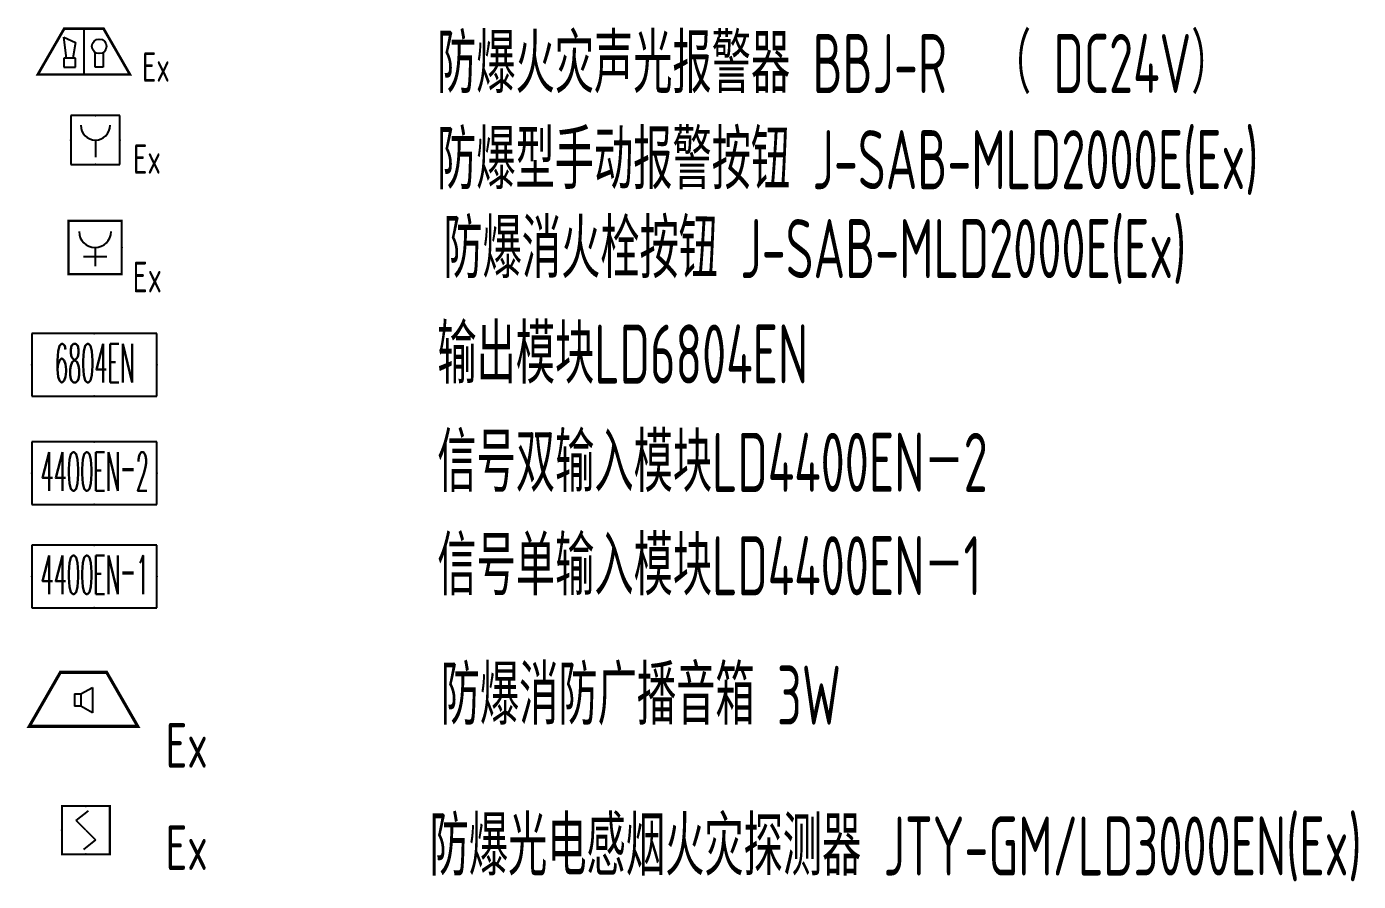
# Model space of a CAD drawing. Extents: x 1151645 to 1632247, y -116298 to 25377.
# Drawn here: x 1382203 to 1390834, y -13068 to -7533 of the extents above; entities that cross this region are included whole.
import ezdxf
from ezdxf.enums import TextEntityAlignment as Align

# ---------------------------------------------------------------- set-up
doc = ezdxf.new("R2010")
doc.units = 0
doc.header["$LTSCALE"] = 1000
doc.header["$MEASUREMENT"] = 0
doc.layers.get('0').update_dxf_attribs({"linetype": 'CONTINUOUS'})
doc.layers.add('EQUIP-消防', color=3, linetype='CONTINUOUS')
doc.layers.add('电信', color=7, linetype='CONTINUOUS')
doc.styles.add('_TEL_DIM', font='SIMPLEX', dxfattribs={"width": 0.8, "height": 3.5, "bigfont": 'HZTXT'})
doc.styles.add('SCEI', font='sceie.shx', dxfattribs={"width": 0.75, "bigfont": 'sceic.shx'})
doc.styles.add('sceie', font='sceie.shx', dxfattribs={"width": 0.7, "bigfont": 'sceic.shx'})
doc.styles.get("Standard").update_dxf_attribs({"font": 'GBENOR', "bigfont": 'GBCBIG'})

# ---------------------------------------------------------------- blocks, each defined once
blk = doc.blocks.new('$equip$00001601')
for p, q in [((0.5, 0), (-0.5, 0)), ((-0.5, 0), (-0.5, -1)), ((0.5, -1), (0.5, 0)), ((0, -0.5), (0, -0.85)), ((-0.5, -1), (0.5, -1))]:
    blk.add_line(p, q)
blk.add_arc((0, -0.2), 0.3, 180, 0)
for p in [(0, 0), (-0.5, -0.5), (0.5, -0.5), (0, -1)]:
    blk.add_point(p)
at = {"flags": 9}
blk.add_attdef('A', (0, 0), '', height=0.00002, dxfattribs=at)
blk.add_attdef('B', text='', height=0.4, dxfattribs=at).set_placement((0.784, -0.7), align=Align.MIDDLE_CENTER)
blk = doc.blocks.new('$equip$00002679')
for p, q in [((-0.3, 0.699), (-0.703, 0)), ((0.3, 0.699), (-0.3, 0.699)), ((0.3, 0.699), (-0.3, 0.699)), ((0, 0.699), (0, 0)), ((0.703, 0), (0.3, 0.699)), ((-0.264, 0.249), (-0.304, 0.569)), ((-0.304, 0.569), (-0.128, 0.489)), ((-0.128, 0.489), (-0.168, 0.249)), ((-0.304, 0.249), (-0.304, 0.113)), ((-0.128, 0.249), (-0.304, 0.249)), ((-0.128, 0.113), (-0.128, 0.249)), ((0.174, 0.11), (0.174, 0.338)), ((0.294, 0.338), (0.294, 0.11)), ((-0.703, 0), (0.703, 0)), ((-0.304, 0.113), (-0.128, 0.113)), ((0.294, 0.11), (0.174, 0.11))]:
    blk.add_line(p, q)
at = {"const_width": 0.04}
for points in [[(-0.299, 0.699), (0.301, 0.699), (0.703, 0), (-0.702, 0), (-0.299, 0.699), (0.301, 0.699)], [(-0.3, 0.699), (0.3, 0.699), (0.703, 0), (-0.703, 0), (-0.3, 0.699), (0.3, 0.699)]]:
    blk.add_lwpolyline(points, dxfattribs=at)
blk.add_circle((0.234, 0.43), 0.111)
for p in [(0, 0.699), (-0.501, 0.349), (0.502, 0.349), (0, 0)]:
    blk.add_point(p)
at = {"color": 7, "flags": 1}
for tag, height, p in [('B', 0.4, (0.961, 0.299)), ('A', 0.00002, (0, 0))]:
    blk.add_attdef(tag, text='', height=height, dxfattribs=at).set_placement(p, align=Align.MIDDLE_CENTER)
blk = doc.blocks.new('$equip$00001928')
for p, q in [((0.65, 0.65), (-0.65, 0.65)), ((-0.65, 0.65), (-0.65, 0)), ((0.65, 0), (0.65, 0.65)), ((-0.65, 0), (0.65, 0))]:
    blk.add_line(p, q)
for p in [(0, 0.65), (-0.65, 0.325), (0.65, 0.325), (0, 0)]:
    blk.add_point(p)
at = {"color": 7, "style": '_TEL_DIM'}
blk.add_attdef('$TEXT$', text='', height=0.34, dxfattribs=at).set_placement((0.006, 0.343), align=Align.MIDDLE_CENTER)
at = {"color": 7, "style": '_TEL_DIM', "flags": 1}
blk.add_attdef('A', text='', height=0.00002, dxfattribs=at).set_placement((0, 0), align=Align.MIDDLE_CENTER)
blk = doc.blocks.new('$equip$00002677')
for p, q in [((-0.3, 0.699), (-0.703, 0)), ((0.3, 0.699), (-0.3, 0.699)), ((0.703, 0), (0.3, 0.699)), ((-0.117, 0.421), (-0.117, 0.26)), ((-0.117, 0.421), (-0.036, 0.421)), ((-0.036, 0.421), (0.118, 0.503)), ((-0.036, 0.421), (-0.036, 0.26)), ((0.118, 0.503), (0.118, 0.173)), ((-0.036, 0.26), (-0.117, 0.26)), ((0.118, 0.173), (-0.036, 0.26)), ((-0.703, 0), (0.703, 0))]:
    blk.add_line(p, q)
at = {"const_width": 0.04}
blk.add_lwpolyline([(-0.3, 0.699), (0.3, 0.699), (0.703, 0), (-0.703, 0), (-0.3, 0.699), (0.3, 0.699)], dxfattribs=at)
blk.add_lwpolyline([(-0.3, 0.699), (0.3, 0.699), (0.703, 0), (-0.703, 0), (-0.3, 0.699), (0.3, 0.699)], dxfattribs=at)
for p in [(0, 0.699), (-0.501, 0.349), (0.502, 0.349), (0, 0)]:
    blk.add_point(p)
at = {"color": 7, "flags": 1}
for tag, height, p in [('B', 0.4, (0.961, 0.299)), ('A', 0.00002, (0, 0))]:
    blk.add_attdef(tag, text='', height=height, dxfattribs=at).set_placement(p, align=Align.MIDDLE_CENTER)
blk = doc.blocks.new('$equip$00002656')
for p, q in [((-0.5, 1), (-0.5, 0)), ((0.5, 1), (-0.5, 1)), ((0.5, 0), (0.5, 1)), ((0, 0.5), (0, 0.15)), ((-0.219, 0.331), (0.222, 0.331)), ((-0.5, 0), (0.5, 0))]:
    blk.add_line(p, q)
at = {"const_width": 0.04}
blk.add_lwpolyline([(-0.5, 1), (0.5, 1), (0.5, 0), (-0.5, 0), (-0.5, 1), (0.5, 1)], dxfattribs=at)
blk.add_arc((0, 0.8), 0.3, 180, 0)
for p in [(0, 1), (-0.5, 0.5), (0.5, 0.5), (0, 0)]:
    blk.add_point(p)
at = {"color": 7, "flags": 1}
for tag, height, p in [('B', 0.4, (0.762, 0.292)), ('A', 0.00002, (0, 0))]:
    blk.add_attdef(tag, text='', height=height, dxfattribs=at).set_placement(p, align=Align.MIDDLE_CENTER)
blk = doc.blocks.new('$Equip$00002649')
for p, q in [((-0.5, 0.5), (-0.5, -0.5)), ((0.5, 0.5), (-0.5, 0.5)), ((-0.2, 0.2), (0.05, 0.4)), ((0.5, -0.5), (0.5, 0.5)), ((0, 0), (-0.2, 0.2)), ((0, 0), (0.2, -0.2)), ((0.2, -0.2), (-0.05, -0.4)), ((-0.5, -0.5), (0.5, -0.5))]:
    blk.add_line(p, q)
at = {"const_width": 0.04}
blk.add_lwpolyline([(-0.5, 0.5), (0.5, 0.5), (0.5, -0.5), (-0.5, -0.5), (-0.5, 0.5), (0.5, 0.5)], dxfattribs=at)
for p in [(0, 0.5), (-0.5, 0), (0.5, 0), (0, -0.5)]:
    blk.add_point(p)
at = {"color": 7, "flags": 1}
for tag, height, p in [('A', 0.00002, (0, 0)), ('B', 0.4, (0.762, -0.208))]:
    blk.add_attdef(tag, text='', height=height, dxfattribs=at).set_placement(p, align=Align.MIDDLE_CENTER)

msp = doc.modelspace()

# ---------------------------------------------------------------- block references
ref = msp.add_blockref('$equip$00001928', (1382641.1, -9926.4), dxfattribs=dict(xscale=623.0767500000075, yscale=623.0767500000075, zscale=623.0767500000075))
ref.add_attrib('$TEXT$', '6804EN', dxfattribs={"color": 7, "height": 249.23, "style": '_TEL_DIM', "width": 0.4}).set_placement((1382644.9, -9712.7), align=Align.MIDDLE_CENTER)
ref = msp.add_blockref('$equip$00001928', (1382641.1, -10627.8), dxfattribs=dict(xscale=623.0767500000075, yscale=623.0767500000075, zscale=623.0767500000075))
ref.add_attrib('$TEXT$', '4400EN－2', dxfattribs={"color": 7, "height": 249.23, "style": '_TEL_DIM', "width": 0.4}).set_placement((1382644.9, -10414.1), align=Align.MIDDLE_CENTER)
ref = msp.add_blockref('$equip$00001928', (1382641.1, -11297.2), dxfattribs=dict(xscale=623.0767500000075, yscale=623.0767500000075, zscale=623.0767500000075))
ref.add_attrib('$TEXT$', '4400EN－1', dxfattribs={"color": 7, "height": 249.23, "style": '_TEL_DIM', "width": 0.4}).set_placement((1382644.9, -11083.5), align=Align.MIDDLE_CENTER)
at = {"layer": 'EQUIP-消防', "ltscale": 1.5, "xscale": 425, "yscale": 425, "zscale": 425}
msp.add_blockref('$equip$00002679', (1382574.2, -7843.2), dxfattribs=at)
at = {"layer": 'EQUIP-消防'}
for name, p, xscale, yscale, zscale in [('$equip$00001601', (1382648.9, -8108.8), 317.0069913603365, 317.0069913603365, 317.0069913603365), ('$equip$00002656', (1382646.8, -9136.1), 345.6000000000931, 345.6000000000931, 345.6000000000931), ('$equip$00002677', (1382572, -12064.4), 500, 500, 500)]:
    msp.add_blockref(name, p, dxfattribs=dict(at, xscale=xscale, yscale=yscale, zscale=zscale))
at = {"layer": 'EQUIP-消防', "color": 0, "ltscale": 0.001, "xscale": 311.8703039996326, "yscale": 311.8703039996326, "zscale": 311.8703039996326}
msp.add_blockref('$Equip$00002649', (1382587.6, -12736.8), dxfattribs=at)

# ---------------------------------------------------------------- texts
at = {"style": 'sceie'}
for s, height, width, p in [('防爆火灾声光报警器 BBJ-R  （ DC24V）', 382.5, 0.7, (1384862.7, -7962.8)), ('Ex', 190.2, 0.8, (1382950.8, -7890.1)), ('防爆型手动报警按钮 J-SAB-MLD2000E(Ex)', 382.5, 0.7, (1384862.7, -8585.7)), ('Ex', 190.2, 0.8, (1382892.7, -8486)), ('防爆消火栓按钮 J-SAB-MLD2000E(Ex)', 382.5, 0.7, (1384903.6, -9161.7)), ('输出模块LD6804EN', 382.5, 0.7, (1384864.9, -9844.9)), ('信号双输入模块LD4400EN－2', 382.5, 0.7, (1384864.9, -10546.3)), ('信号单输入模块LD4400EN－1', 382.5, 0.7, (1384864.9, -11215.7)), ('防爆消防广播音箱 3W', 382.5, 0.7, (1384886.4, -12053.6)), ('防爆光电感烟火灾探测器 JTY-GM/LD3000EN(Ex)', 382.5, 0.7, (1384814.6, -13030.5))]:
    msp.add_text(s, height=height, dxfattribs=dict(at, width=width)).set_placement(p)
at = {"layer": '电信', "style": 'SCEI', "width": 0.8}
for height, p in [(199.07, (1382985.2, -9154.3)), (288, (1383240.3, -12187.8)), (288, (1383240.3, -12850.2))]:
    msp.add_text('Ex', height=height, dxfattribs=at).set_placement(p, align=Align.MIDDLE)

doc.saveas('drawing.dxf')
